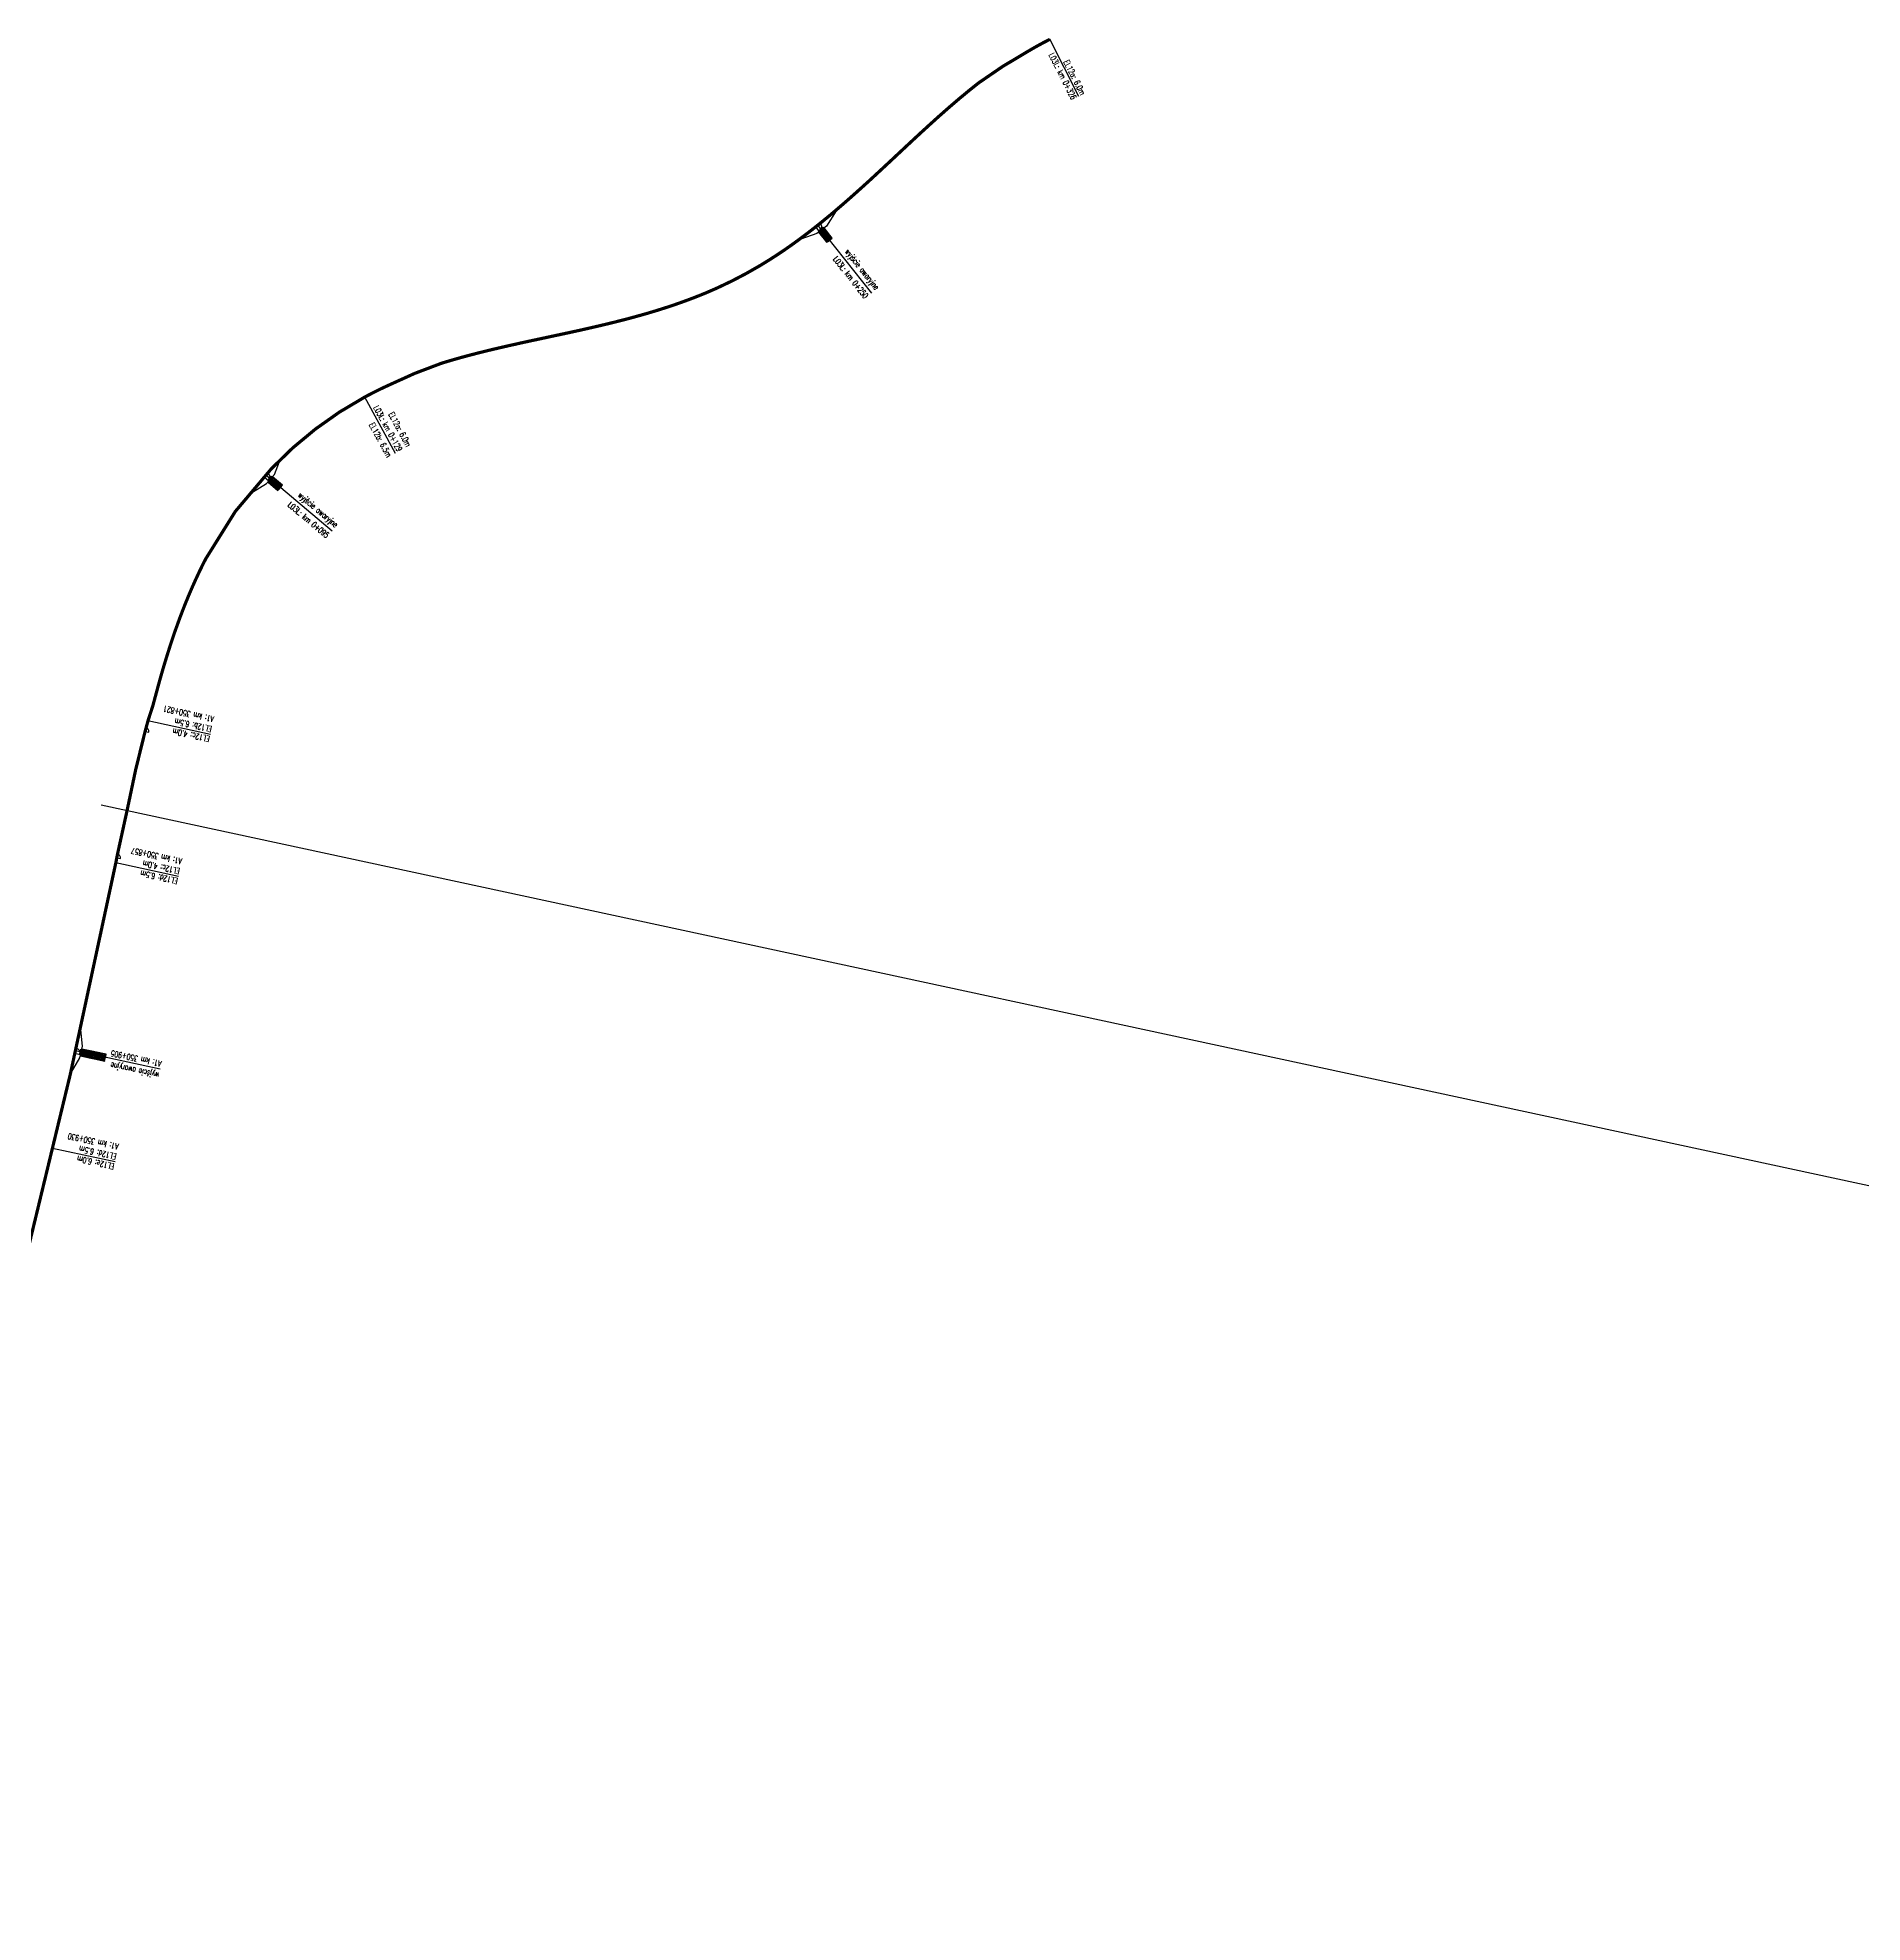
# Model space of a CAD drawing. Header units: metres. Extents: x 7399493 to 7407015, y 5696902 to 5712236.
# Drawn here: x 7404960.2 to 7405415.4, y 5697561.9 to 5698032.2 of the extents above; entities that cross this region are included whole.
import ezdxf

# ---------------------------------------------------------------- set-up
doc = ezdxf.new("R2010")
doc.units = ezdxf.units.M
for name, color, linetype in [('Drzwi ewakuacyjne', 100, 'Continuous'), ('Drzwi ewakuacyjne_opis', 7, 'Continuous'), ('Ekran_akustyczny_4m_opis', 7, 'Continuous'), ('Ekran_akustyczny_6.5m_opis', 7, 'Continuous'), ('Ekran_akustyczny_6m', 100, 'Continuous'), ('Ekran_akustyczny_6m_opis', 7, 'Continuous'), ('pomoc', 140, 'Continuous'), ('Schody ewakuacyjne', 100, 'Continuous')]:
    doc.layers.add(name, color=color, linetype=linetype)
doc.styles.add('simplex 0.60', font='simplex.shx', dxfattribs={"width": 0.6})

# ---------------------------------------------------------------- blocks, each defined once
blk = doc.blocks.new('Wyjście awaryjne')
at = {"layer": 'Drzwi ewakuacyjne'}
blk.add_lwpolyline([(0, 0), (-1.4, 0, 0.414214), (0, -1.4)], format="xyb", close=True, dxfattribs=at)
blk = doc.blocks.new('*U13')
at = {"layer": 'Schody ewakuacyjne', "ltscale": 0.8}
blk.add_lwpolyline([(-0.97, 0), (-0.97, -2.97), (-0.9, -2.97), (-0.9, 0)], close=True, dxfattribs=at)
at = {"layer": 'Schody ewakuacyjne'}
for points in [[(-0.76, -2.97), (-0.76, 0)], [(-0.76, 0), (0.76, 0)], [(-0.7, 0.27), (0.7, 0.27)], [(-0.7, 0), (-0.7, 0.27), (0.7, 0.27), (0.7, 0)], [(-0.7, -2.97), (-0.7, 0)], [(-0.76, -2.97), (0.76, -2.97)], [(-0.7, -0.27), (0.7, -0.27)], [(-0.7, -0.54), (0.7, -0.54)], [(-0.7, -0.81), (0.7, -0.81)], [(-0.7, -1.08), (0.7, -1.08)], [(-0.7, -1.35), (0.7, -1.35)], [(-0.7, -1.62), (0.7, -1.62)], [(-0.7, -1.89), (0.7, -1.89)], [(-0.7, -2.16), (0.7, -2.16)], [(-0.7, -2.43), (0.7, -2.43)], [(-0.7, -2.7), (0.7, -2.7)], [(-0.7, -2.97), (0.7, -2.97)], [(0.7, -2.97), (0.7, 0)], [(0.76, -2.97), (0.76, 0)]]:
    blk.add_lwpolyline(points, dxfattribs=at)
blk = doc.blocks.new('*U18')
at = {"layer": 'Schody ewakuacyjne', "ltscale": 0.8}
blk.add_lwpolyline([(-0.97, 0), (-0.97, -3.24), (-0.9, -3.24), (-0.9, 0)], close=True, dxfattribs=at)
at = {"layer": 'Schody ewakuacyjne'}
for points in [[(-0.76, -3.24), (-0.76, 0)], [(-0.76, 0), (0.76, 0)], [(-0.7, 0.27), (0.7, 0.27)], [(-0.7, 0), (-0.7, 0.27), (0.7, 0.27), (0.7, 0)], [(-0.7, -3.24), (-0.7, 0)], [(-0.76, -3.24), (0.76, -3.24)], [(-0.7, -0.27), (0.7, -0.27)], [(-0.7, -0.54), (0.7, -0.54)], [(-0.7, -0.81), (0.7, -0.81)], [(-0.7, -1.08), (0.7, -1.08)], [(-0.7, -1.35), (0.7, -1.35)], [(-0.7, -1.62), (0.7, -1.62)], [(-0.7, -1.89), (0.7, -1.89)], [(-0.7, -2.16), (0.7, -2.16)], [(-0.7, -2.43), (0.7, -2.43)], [(-0.7, -2.7), (0.7, -2.7)], [(-0.7, -2.97), (0.7, -2.97)], [(-0.7, -3.24), (0.7, -3.24)], [(0.7, -3.24), (0.7, 0)], [(0.76, -3.24), (0.76, 0)]]:
    blk.add_lwpolyline(points, dxfattribs=at)
blk = doc.blocks.new('*U32')
at = {"layer": 'Schody ewakuacyjne', "ltscale": 0.8}
blk.add_lwpolyline([(-0.97, 0), (-0.97, -6.21), (-0.9, -6.21), (-0.9, 0)], close=True, dxfattribs=at)
at = {"layer": 'Schody ewakuacyjne'}
for points in [[(-0.76, -6.21), (-0.76, 0)], [(-0.76, 0), (0.76, 0)], [(-0.7, 0.27), (0.7, 0.27)], [(-0.7, 0), (-0.7, 0.27), (0.7, 0.27), (0.7, 0)], [(-0.7, -6.21), (-0.7, 0)], [(-0.7, -0.27), (0.7, -0.27)], [(-0.7, -0.54), (0.7, -0.54)], [(-0.7, -0.81), (0.7, -0.81)], [(-0.7, -1.08), (0.7, -1.08)], [(-0.7, -1.35), (0.7, -1.35)], [(-0.7, -1.62), (0.7, -1.62)], [(-0.7, -1.89), (0.7, -1.89)], [(-0.7, -2.16), (0.7, -2.16)], [(-0.7, -2.43), (0.7, -2.43)], [(-0.7, -2.7), (0.7, -2.7)], [(-0.7, -2.97), (0.7, -2.97)], [(-0.7, -3.24), (0.7, -3.24)], [(-0.7, -3.51), (0.7, -3.51)], [(-0.7, -3.78), (0.7, -3.78)], [(-0.7, -4.05), (0.7, -4.05)], [(-0.7, -4.32), (0.7, -4.32)], [(-0.7, -4.59), (0.7, -4.59)], [(0.7, -6.21), (0.7, 0)], [(0.76, -6.21), (0.76, 0)], [(-0.76, -6.21), (0.76, -6.21)], [(-0.7, -4.86), (0.7, -4.86)], [(-0.7, -5.13), (0.7, -5.13)], [(-0.7, -5.4), (0.7, -5.4)], [(-0.7, -5.67), (0.7, -5.67)], [(-0.7, -5.94), (0.7, -5.94)], [(-0.7, -6.21), (0.7, -6.21)]]:
    blk.add_lwpolyline(points, dxfattribs=at)

msp = doc.modelspace()

# ---------------------------------------------------------------- linework, layer by layer
at = {"layer": 'Drzwi ewakuacyjne'}
for points in [[(7404987.89, 5697858.92, 0.414214), (7404987.17, 5697859.97), (7404987, 5697859.09), (7404987.89, 5697858.92)], [(7404980.78, 5697827.38, 0.414214), (7404980.07, 5697828.44), (7404979.9, 5697827.55), (7404980.78, 5697827.38)]]:
    msp.add_lwpolyline(points, format="xyb", dxfattribs=at)
at = {"layer": 'Drzwi ewakuacyjne_opis'}
for p, q in [((7405168.28, 5697968.44), (7405154.85, 5697985.43)), ((7405033.65, 5697909.04), (7405017.11, 5697923.01)), ((7404990.72, 5697774.8), (7404969.55, 5697779.36)), ((7404990.72, 5697774.8), (7404969.55, 5697779.36))]:
    msp.add_line(p, q, dxfattribs=at)
for points in [[(7405159.43, 5697988.94), (7405156.96, 5697985.18), (7405154.6, 5697983.32), (7405150.54, 5697981.86)], [(7405013.79, 5697918.77), (7405017.28, 5697920.89), (7405019.22, 5697923.18), (7405020.53, 5697926.44)], [(7404968.61, 5697774.06), (7404970.7, 5697777.58), (7404971.33, 5697780.51), (7404970.88, 5697784.61)], [(7404968.61, 5697774.06), (7404970.7, 5697777.58), (7404971.33, 5697780.51), (7404970.88, 5697784.61)]]:
    msp.add_lwpolyline(points, dxfattribs=at)
at = {"layer": 'Ekran_akustyczny_4m_opis'}
msp.add_line((7405003.31, 5697858.31), (7404987.67, 5697861.68), dxfattribs=at)
at = {"layer": 'Ekran_akustyczny_6.5m_opis'}
msp.add_line((7404995.29, 5697822.87), (7404979.64, 5697826.24), dxfattribs=at)
at = {"layer": 'Ekran_akustyczny_6m'}
for points in [[(7405212.71, 5698031.77, 0.8, 0.8, 0.017301), (7405207.05, 5698028.65, 0.8, 0.8, 0), (7405200.93, 5698024.99, 0.8, 0.8, 0), (7405195.03, 5698020.95, 0.8, 0.8, 0), (7405194.4, 5698020.46, 0.8, 0.8, 0), (7405193.73, 5698019.92, 0.8, 0.8, 0), (7405193.05, 5698019.38, 0.8, 0.8, 0), (7405192.38, 5698018.84, 0.8, 0.8, 0), (7405191.71, 5698018.29, 0.8, 0.8, 0), (7405191.04, 5698017.73, 0.8, 0.8, 0), (7405190.37, 5698017.18, 0.8, 0.8, 0), (7405189.71, 5698016.62, 0.8, 0.8, 0), (7405189.04, 5698016.05, 0.8, 0.8, 0), (7405188.38, 5698015.48, 0.8, 0.8, 0), (7405187.72, 5698014.91, 0.8, 0.8, 0), (7405187.06, 5698014.34, 0.8, 0.8, 0), (7405186.4, 5698013.76, 0.8, 0.8, 0), (7405185.75, 5698013.18, 0.8, 0.8, 0), (7405185.09, 5698012.6, 0.8, 0.8, 0), (7405184.43, 5698012.01, 0.8, 0.8, 0), (7405183.78, 5698011.42, 0.8, 0.8, 0), (7405183.13, 5698010.83, 0.8, 0.8, 0), (7405182.47, 5698010.24, 0.8, 0.8, 0), (7405181.82, 5698009.64, 0.8, 0.8, 0), (7405181.17, 5698009.05, 0.8, 0.8, 0), (7405180.51, 5698008.45, 0.8, 0.8, 0), (7405179.86, 5698007.84, 0.8, 0.8, 0), (7405179.21, 5698007.24, 0.8, 0.8, 0), (7405178.56, 5698006.64, 0.8, 0.8, 0), (7405177.91, 5698006.03, 0.8, 0.8, 0), (7405177.25, 5698005.42, 0.8, 0.8, 0), (7405176.6, 5698004.81, 0.8, 0.8, 0), (7405175.95, 5698004.2, 0.8, 0.8, 0), (7405175.29, 5698003.59, 0.8, 0.8, 0), (7405174.64, 5698002.98, 0.8, 0.8, 0), (7405173.63, 5698002.03, 0.8, 0.8, 0), (7405172.62, 5698001.09, 0.8, 0.8, 0), (7405171.6, 5698000.14, 0.8, 0.8, 0), (7405170.58, 5697999.19, 0.8, 0.8, 0), (7405169.56, 5697998.25, 0.8, 0.8, 0), (7405168.54, 5697997.3, 0.8, 0.8, 0), (7405167.51, 5697996.35, 0.8, 0.8, 0), (7405166.47, 5697995.41, 0.8, 0.8, 0), (7405165.43, 5697994.47, 0.8, 0.8, 0), (7405164.38, 5697993.53, 0.8, 0.8, 0), (7405163.33, 5697992.59, 0.8, 0.8, 0), (7405162.27, 5697991.66, 0.8, 0.8, 0), (7405161.21, 5697990.73, 0.8, 0.8, 0), (7405160.13, 5697989.8, 0.8, 0.8, 0), (7405159.05, 5697988.88, 0.8, 0.8, 0), (7405157.96, 5697987.96, 0.8, 0.8, 0), (7405156.86, 5697987.06, 0.8, 0.8, 0), (7405155.76, 5697986.15, 0.8, 0.8, 0), (7405154.64, 5697985.26, 0.8, 0.8, 0), (7405153.51, 5697984.37, 0.8, 0.8, 0), (7405152.38, 5697983.49, 0.8, 0.8, 0), (7405151.23, 5697982.62, 0.8, 0.8, 0), (7405150.07, 5697981.76, 0.8, 0.8, 0), (7405148.91, 5697980.91, 0.8, 0.8, 0), (7405147.73, 5697980.07, 0.8, 0.8, 0), (7405146.54, 5697979.24, 0.8, 0.8, 0), (7405145.33, 5697978.43, 0.8, 0.8, 0), (7405144.12, 5697977.63, 0.8, 0.8, 0), (7405142.89, 5697976.84, 0.8, 0.8, 0), (7405141.65, 5697976.07, 0.8, 0.8, 0), (7405140.41, 5697975.31, 0.8, 0.8, -0.02831), (7405129.77, 5697969.75, 0.8, 0.8, 0), (7405128.43, 5697969.16, 0.8, 0.8, 0), (7405127.09, 5697968.58, 0.8, 0.8, 0), (7405125.74, 5697968.02, 0.8, 0.8, 0), (7405124.38, 5697967.48, 0.8, 0.8, 0), (7405123.02, 5697966.96, 0.8, 0.8, 0), (7405121.66, 5697966.46, 0.8, 0.8, 0), (7405120.3, 5697965.97, 0.8, 0.8, 0), (7405118.93, 5697965.49, 0.8, 0.8, 0), (7405117.56, 5697965.03, 0.8, 0.8, 0), (7405116.19, 5697964.59, 0.8, 0.8, 0), (7405114.82, 5697964.16, 0.8, 0.8, 0), (7405113.44, 5697963.74, 0.8, 0.8, 0), (7405112.07, 5697963.33, 0.8, 0.8, 0), (7405110.69, 5697962.94, 0.8, 0.8, 0), (7405109.31, 5697962.56, 0.8, 0.8, 0), (7405107.94, 5697962.18, 0.8, 0.8, 0), (7405106.56, 5697961.82, 0.8, 0.8, 0), (7405105.19, 5697961.47, 0.8, 0.8, 0), (7405103.81, 5697961.12, 0.8, 0.8, 0), (7405102.44, 5697960.79, 0.8, 0.8, 0), (7405101.07, 5697960.46, 0.8, 0.8, 0), (7405099.69, 5697960.14, 0.8, 0.8, 0), (7405098.32, 5697959.82, 0.8, 0.8, 0), (7405096.95, 5697959.51, 0.8, 0.8, 0), (7405095.59, 5697959.2, 0.8, 0.8, 0), (7405094.22, 5697958.9, 0.8, 0.8, 0), (7405092.86, 5697958.6, 0.8, 0.8, 0), (7405091.5, 5697958.31, 0.8, 0.8, 0), (7405090.14, 5697958.02, 0.8, 0.8, 0), (7405088.78, 5697957.73, 0.8, 0.8, 0), (7405087.43, 5697957.44, 0.8, 0.8, 0), (7405086.55, 5697957.25, 0.8, 0.8, 0), (7405085.67, 5697957.06, 0.8, 0.8, 0), (7405084.79, 5697956.87, 0.8, 0.8, 0), (7405083.92, 5697956.69, 0.8, 0.8, 0), (7405083.04, 5697956.5, 0.8, 0.8, 0), (7405082.17, 5697956.31, 0.8, 0.8, 0), (7405081.3, 5697956.12, 0.8, 0.8, 0), (7405080.43, 5697955.93, 0.8, 0.8, 0), (7405079.56, 5697955.73, 0.8, 0.8, 0), (7405078.69, 5697955.54, 0.8, 0.8, 0), (7405077.83, 5697955.35, 0.8, 0.8, 0), (7405076.96, 5697955.15, 0.8, 0.8, 0), (7405076.1, 5697954.95, 0.8, 0.8, 0), (7405075.24, 5697954.75, 0.8, 0.8, 0), (7405074.38, 5697954.55, 0.8, 0.8, 0), (7405073.52, 5697954.35, 0.8, 0.8, 0), (7405072.66, 5697954.14, 0.8, 0.8, 0), (7405071.81, 5697953.93, 0.8, 0.8, 0), (7405070.96, 5697953.72, 0.8, 0.8, 0), (7405070.11, 5697953.51, 0.8, 0.8, 0), (7405069.26, 5697953.29, 0.8, 0.8, 0), (7405068.41, 5697953.07, 0.8, 0.8, 0), (7405067.57, 5697952.85, 0.8, 0.8, 0), (7405066.73, 5697952.62, 0.8, 0.8, 0), (7405065.88, 5697952.39, 0.8, 0.8, 0), (7405065.05, 5697952.16, 0.8, 0.8, 0), (7405064.21, 5697951.92, 0.8, 0.8, 0), (7405063.38, 5697951.68, 0.8, 0.8, 0), (7405062.55, 5697951.43, 0.8, 0.8, 0), (7405061.72, 5697951.18, 0.8, 0.8, 0), (7405060.95, 5697950.95, 0.8, 0.8, 0), (7405054.27, 5697948.42, 0.8, 0.8, 0), (7405047.77, 5697945.48, 0.8, 0.8, 0.017858), (7405041.79, 5697942.51, 0.8, 0.8, 0.079218), (7405018.46, 5697924.61, 0.8, 0.8, 0), (7405009.47, 5697913.96, 0.8, 0.8, 0), (7405002.07, 5697902.11, 0.8, 0.8, 0), (7405001.22, 5697900.43, 0.8, 0.8, 0), (7405000.35, 5697898.63, 0.8, 0.8, 0), (7404999.51, 5697896.82, 0.8, 0.8, 0), (7404998.69, 5697894.99, 0.8, 0.8, 0), (7404997.9, 5697893.14, 0.8, 0.8, 0), (7404997.13, 5697891.28, 0.8, 0.8, 0), (7404996.39, 5697889.41, 0.8, 0.8, 0), (7404995.67, 5697887.52, 0.8, 0.8, 0), (7404994.98, 5697885.62, 0.8, 0.8, 0), (7404994.3, 5697883.72, 0.8, 0.8, 0), (7404993.65, 5697881.8, 0.8, 0.8, 0), (7404993.02, 5697879.86, 0.8, 0.8, 0), (7404992.41, 5697877.92, 0.8, 0.8, 0), (7404991.81, 5697875.98, 0.8, 0.8, 0), (7404991.23, 5697874.02, 0.8, 0.8, 0), (7404990.67, 5697872.05, 0.8, 0.8, 0), (7404990.13, 5697870.08, 0.8, 0.8, 0), (7404988.89, 5697865.48, 0.8, 0.8, 0), (7404987.66, 5697861.67, 0.8, 0.8, 0), (7404986.86, 5697858.69, 0.8, 0.8, 0), (7404984.59, 5697849.46, 0.8, 0.8, 0), (7404982.46, 5697839.35, 0.8, 0.8, 0), (7404980.09, 5697828.54, 0.8, 0.8, 0), (7404979.64, 5697826.24, 0.8, 0.8, 0), (7404968.28, 5697773.47, 0.8, 0.8, 0), (7404963.82, 5697755.02, 0.8, 0.8, 0), (7404954.18, 5697715.14, 0.8, 0.8, 0)], [(7404928.11, 5697607.24, 0.8, 0.8, -0.00001), (7404927.17, 5697602.86, 0.8, 0.8, 0)], [(7404927.25, 5697600.86, 0.8, 0.8, -0.000009), (7404926.42, 5697596.95, 0.8, 0.8, 0)]]:
    msp.add_lwpolyline(points, format="xyseb", dxfattribs=at)
at = {"layer": 'Ekran_akustyczny_6m_opis'}
for p, q in [((7405219.94, 5698017.49), (7405212.71, 5698031.77)), ((7405049.41, 5697928.44), (7405041.79, 5697942.51)), ((7404979.46, 5697751.65), (7404963.82, 5697755.02))]:
    msp.add_line(p, q, dxfattribs=at)
at = {"layer": 'pomoc', "ltscale": 0.05}
msp.add_line((7404976.01, 5697840.74), (7405464.81, 5697735.47), dxfattribs=at)

# ---------------------------------------------------------------- block references
at = {"layer": 'Drzwi ewakuacyjne', "color": 1, "xscale": -1}
for p, rotation in [((7405154.3, 5697984.99), 38.23774361495807), ((7405016.65, 5697922.47), 49.7412896569563)]:
    msp.add_blockref('Wyjście awaryjne', p, dxfattribs=dict(at, rotation=rotation))
at = {"layer": 'Drzwi ewakuacyjne', "xscale": -1, "rotation": 77.79934662522565}
msp.add_blockref('Wyjście awaryjne', (7404969.4, 5697778.68), dxfattribs=at)
msp.add_blockref('Wyjście awaryjne', (7404969.4, 5697778.68), dxfattribs=at)
at = {"layer": 'Schody ewakuacyjne', "color": 1}
for p, rotation in [((7405155.78, 5697984.25), 38.2377829885579), ((7405018.25, 5697922.04), 49.74132903055615)]:
    msp.add_blockref('*U18', p, dxfattribs=dict(at, rotation=rotation))
at = {"layer": 'Schody ewakuacyjne', "rotation": 77.9918499885205}
for name, p in [('*U13', (7404971.02, 5697779.05)), ('*U32', (7404971.01, 5697779.05))]:
    msp.add_blockref(name, p, dxfattribs=at)

# ---------------------------------------------------------------- texts
at = {"layer": 'Drzwi ewakuacyjne_opis', "char_height": 1.5, "style": 'simplex 0.60'}
for s, insert, attachment_point, rotation in [('L03L: km 0+250', (7405166.38, 5697966.94), 9, 308.3337), ('wyjście awaryjne', (7405168.72, 5697968.79), 9, 308.3337), ('L03L: km 0+095', (7405032.09, 5697907.19), 9, 319.8373), ('wyjście awaryjne', (7405034.02, 5697909.47), 9, 319.8373), ('A1: km 350+905', (7404991.15, 5697776.82), 7, 167.8466), ('A1: km 350+905', (7404991.15, 5697776.82), 7, 167.8466), ('wyjście awaryjne', (7404990.63, 5697774.39), 7, 167.8466), ('wyjście awaryjne', (7404990.63, 5697774.39), 7, 167.8466)]:
    msp.add_mtext(s, dxfattribs=dict(at, insert=insert, attachment_point=attachment_point, rotation=rotation))
at = {"layer": 'Ekran_akustyczny_4m_opis', "char_height": 1.5, "attachment_point": 7, "rotation": 167.8466, "style": 'simplex 0.60'}
for s, insert in [('EL12c: 4.0m', (7405003.19, 5697857.87)), ('A1: km 350+857', (7404996.25, 5697827.36)), ('EL12c: 4.0m', (7404995.72, 5697824.89))]:
    msp.add_mtext(s, dxfattribs=dict(at, insert=insert))
at = {"layer": 'Ekran_akustyczny_6.5m_opis', "char_height": 1.5, "style": 'simplex 0.60'}
for s, insert, attachment_point, rotation in [('EL12b: 6.5m', (7405047.28, 5697927.29), 9, 298.4416), ('A1: km 350+821', (7405004.24, 5697862.8), 7, 167.8466), ('EL12b: 6.5m', (7405003.73, 5697860.33), 7, 167.8466), ('EL12d: 6.5m', (7404995.19, 5697822.42), 7, 167.8466), ('A1: km 350+930', (7404980.43, 5697756.14), 7, 167.8466), ('EL12d: 6.5m', (7404979.9, 5697753.67), 7, 167.8466)]:
    msp.add_mtext(s, dxfattribs=dict(at, insert=insert, attachment_point=attachment_point, rotation=rotation))
at = {"layer": 'Ekran_akustyczny_6m_opis', "char_height": 1.5, "style": 'simplex 0.60'}
for s, insert, attachment_point, rotation in [('L03L: km 0+326', (7405218.1, 5698016.56), 9, 296.862), ('EL12a: 6.0m', (7405220.35, 5698017.7), 9, 296.862), ('L03L: km 0+129', (7405049.91, 5697928.73), 9, 298.4416), ('EL12a: 6.0m', (7405052.13, 5697929.92), 9, 298.4416), ('EL12e: 6.0m', (7404979.37, 5697751.2), 7, 167.8466)]:
    msp.add_mtext(s, dxfattribs=dict(at, insert=insert, attachment_point=attachment_point, rotation=rotation))

doc.saveas('drawing.dxf')
